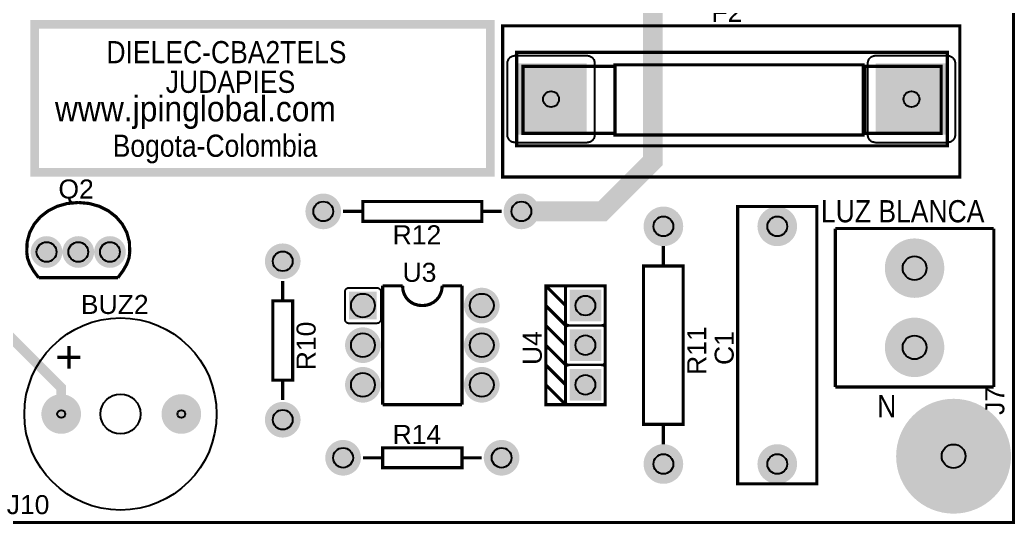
# Model space of a CAD drawing. Header units: inches. Extents: x -3.05 to 3.04, y -2.64 to 2.64.
# Drawn here: x 0.524 to 3.035, y -2.643 to -1.37 of the extents above; entities that cross this region are included whole.
import ezdxf

# ---------------------------------------------------------------- set-up
doc = ezdxf.new("R2010")
doc.units = ezdxf.units.IN
doc.layers.get('0').update_dxf_attribs({"linetype": 'CONTINUOUS'})

# ---------------------------------------------------------------- blocks, each defined once
blk = doc.blocks.new('EPAD')
at = {"const_width": 0.5}
blk.add_lwpolyline([(-0.25, 0, 1), (0.25, 0, 1)], format="xyb", close=True, dxfattribs=at)
blk = doc.blocks.new('RPAD')
blk.add_trace([(-0.5, -0.5), (-0.5, 0.5), (0.5, -0.5), (0.5, 0.5)])

msp = doc.modelspace()

# ---------------------------------------------------------------- linework, layer by layer
for points, const_width in [([(-2.883827, -2.638811), (3.031205, -2.638811), (3.031205, 2.638811), (-2.883827, 2.638811), (-2.883827, -2.638811)], 0.008), ([(-2.883827, -2.638811), (3.031205, -2.638811), (3.031205, 2.638811), (-2.883827, 2.638811), (-2.883827, -2.638811)], 0.008), ([(-2.883827, -2.638811), (3.031205, -2.638811), (3.031205, 2.638811), (-2.883827, 2.638811), (-2.883827, -2.638811)], 0.008), ([(1.789402, -1.853315), (1.994116, -1.853315), (2.120832, -1.726598), (2.120832, -1.245986), (2.147669, -1.219149)], 0.05), ([(0.561055, -1.754889), (1.710661, -1.754889), (1.710661, -1.380874), (0.561055, -1.380874), (0.561055, -1.754889)], 0.022), ([(0.561055, -1.754889), (1.710661, -1.754889), (1.710661, -1.380874), (0.561055, -1.380874), (0.561055, -1.754889)], 0.022), ([(0.561055, -1.754889), (1.710661, -1.754889), (1.710661, -1.380874), (0.561055, -1.380874), (0.561055, -1.754889)], 0.022), ([(1.742157, -1.7667), (2.895701, -1.7667), (2.895701, -1.384811), (1.742157, -1.384811), (1.742157, -1.7667)], 0.008), ([(1.742157, -1.7667), (2.895701, -1.7667), (2.895701, -1.384811), (1.742157, -1.384811), (1.742157, -1.7667)], 0.008), ([(1.742157, -1.7667), (2.895701, -1.7667), (2.895701, -1.384811), (1.742157, -1.384811), (1.742157, -1.7667)], 0.008), ([(1.777591, -1.68796), (2.864205, -1.68796), (2.864205, -1.45174), (1.777591, -1.45174), (1.777591, -1.68796)], 0.008), ([(1.777591, -1.68796), (2.864205, -1.68796), (2.864205, -1.45174), (1.777591, -1.45174), (1.777591, -1.68796)], 0.008), ([(1.777591, -1.68796), (2.864205, -1.68796), (2.864205, -1.45174), (1.777591, -1.45174), (1.777591, -1.68796)], 0.008), ([(2.025622, -1.660401), (2.651606, -1.660401), (2.651606, -1.483236), (2.025622, -1.483236), (2.025622, -1.660401)], 0.008), ([(2.025622, -1.660401), (2.651606, -1.660401), (2.651606, -1.483236), (2.025622, -1.483236), (2.025622, -1.660401)], 0.008), ([(2.025622, -1.660401), (2.651606, -1.660401), (2.651606, -1.483236), (2.025622, -1.483236), (2.025622, -1.660401)], 0.008), ([(1.793339, -1.656464), (2.025622, -1.656464), (2.025622, -1.487173), (1.793339, -1.487173), (1.793339, -1.656464)], 0.008), ([(1.793339, -1.656464), (2.025622, -1.656464), (2.025622, -1.487173), (1.793339, -1.487173), (1.793339, -1.656464)], 0.008), ([(1.793339, -1.656464), (2.025622, -1.656464), (2.025622, -1.487173), (1.793339, -1.487173), (1.793339, -1.656464)], 0.008), ([(2.655543, -1.656464), (2.848457, -1.656464), (2.848457, -1.487173), (2.655543, -1.487173), (2.655543, -1.656464)], 0.008), ([(2.655543, -1.656464), (2.848457, -1.656464), (2.848457, -1.487173), (2.655543, -1.487173), (2.655543, -1.656464)], 0.008), ([(2.655543, -1.656464), (2.848457, -1.656464), (2.848457, -1.487173), (2.655543, -1.487173), (2.655543, -1.656464)], 0.008), ([(0.628047, -2.364842), (0.628047, -2.298259), (0.13611, -1.806322), (0.13611, -1.728527)], 0.025), ([(0.541047, -1.955842), (0.542083, -1.930284), (0.548572, -1.906648), (0.55996, -1.885393), (0.575696, -1.866975), (0.595225, -1.851854), (0.617996, -1.840486), (0.643454, -1.833329), (0.671047, -1.830842)], 0.008), ([(0.541047, -1.955842), (0.542083, -1.930284), (0.548572, -1.906648), (0.55996, -1.885393), (0.575696, -1.866975), (0.595225, -1.851854), (0.617996, -1.840486), (0.643454, -1.833329), (0.671047, -1.830842)], 0.008), ([(0.541047, -1.955842), (0.542083, -1.930284), (0.548572, -1.906648), (0.55996, -1.885393), (0.575696, -1.866975), (0.595225, -1.851854), (0.617996, -1.840486), (0.643454, -1.833329), (0.671047, -1.830842)], 0.008), ([(0.801047, -1.955842), (0.800011, -1.930284), (0.793523, -1.906648), (0.782134, -1.885393), (0.766399, -1.866975), (0.746869, -1.851854), (0.724099, -1.840486), (0.698641, -1.833329), (0.671047, -1.830842)], 0.008), ([(0.801047, -1.955842), (0.800011, -1.930284), (0.793523, -1.906648), (0.782134, -1.885393), (0.766399, -1.866975), (0.746869, -1.851854), (0.724099, -1.840486), (0.698641, -1.833329), (0.671047, -1.830842)], 0.008), ([(0.801047, -1.955842), (0.800011, -1.930284), (0.793523, -1.906648), (0.782134, -1.885393), (0.766399, -1.866975), (0.746869, -1.851854), (0.724099, -1.840486), (0.698641, -1.833329), (0.671047, -1.830842)], 0.008), ([(1.389402, -1.878315), (1.689402, -1.878315), (1.689402, -1.828315), (1.389402, -1.828315), (1.389402, -1.878315)], 0.008), ([(1.389402, -1.878315), (1.689402, -1.878315), (1.689402, -1.828315), (1.389402, -1.828315), (1.389402, -1.878315)], 0.008), ([(1.389402, -1.878315), (1.689402, -1.878315), (1.689402, -1.828315), (1.389402, -1.828315), (1.389402, -1.878315)], 0.008), ([(1.389402, -1.853315), (1.339402, -1.853315)], 0.008), ([(1.389402, -1.853315), (1.339402, -1.853315)], 0.008), ([(1.389402, -1.853315), (1.339402, -1.853315)], 0.008), ([(1.739402, -1.853315), (1.689402, -1.853315)], 0.008), ([(1.739402, -1.853315), (1.689402, -1.853315)], 0.008), ([(1.739402, -1.853315), (1.689402, -1.853315)], 0.008), ([(2.335071, -2.54111), (2.535071, -2.54111), (2.535071, -1.84111), (2.335071, -1.84111), (2.335071, -2.54111)], 0.008), ([(2.335071, -2.54111), (2.535071, -2.54111), (2.535071, -1.84111), (2.335071, -1.84111), (2.335071, -2.54111)], 0.008), ([(2.335071, -2.54111), (2.535071, -2.54111), (2.535071, -1.84111), (2.335071, -1.84111), (2.335071, -2.54111)], 0.008), ([(2.981528, -1.896622), (2.581528, -1.896622)], 0.008), ([(2.581528, -1.896622), (2.581528, -2.296622)], 0.008), ([(2.981528, -1.896622), (2.581528, -1.896622)], 0.008), ([(2.581528, -1.896622), (2.581528, -2.296622)], 0.008), ([(2.981528, -1.896622), (2.581528, -1.896622)], 0.008), ([(2.581528, -1.896622), (2.581528, -2.296622)], 0.008), ([(2.981528, -1.896622), (2.981528, -2.296622)], 0.008), ([(2.981528, -1.896622), (2.981528, -2.296622)], 0.008), ([(2.981528, -1.896622), (2.981528, -2.296622)], 0.008), ([(0.541047, -1.955842), (0.542922, -1.97092), (0.548547, -1.986467), (0.557922, -2.002952), (0.571047, -2.020842)], 0.008), ([(0.541047, -1.955842), (0.542922, -1.97092), (0.548547, -1.986467), (0.557922, -2.002952), (0.571047, -2.020842)], 0.008), ([(0.541047, -1.955842), (0.542922, -1.97092), (0.548547, -1.986467), (0.557922, -2.002952), (0.571047, -2.020842)], 0.008), ([(0.801047, -1.955842), (0.799172, -1.97092), (0.793547, -1.986467), (0.784172, -2.002952), (0.771047, -2.020842)], 0.008), ([(0.801047, -1.955842), (0.799172, -1.97092), (0.793547, -1.986467), (0.784172, -2.002952), (0.771047, -2.020842)], 0.008), ([(0.801047, -1.955842), (0.799172, -1.97092), (0.793547, -1.986467), (0.784172, -2.002952), (0.771047, -2.020842)], 0.008), ([(2.147669, -1.94111), (2.147669, -1.99111)], 0.008), ([(2.147669, -1.94111), (2.147669, -1.99111)], 0.008), ([(2.147669, -1.94111), (2.147669, -1.99111)], 0.008), ([(2.097669, -2.39111), (2.197669, -2.39111), (2.197669, -1.99111), (2.097669, -1.99111), (2.097669, -2.39111)], 0.008), ([(2.097669, -2.39111), (2.197669, -2.39111), (2.197669, -1.99111), (2.097669, -1.99111), (2.097669, -2.39111)], 0.008), ([(2.097669, -2.39111), (2.197669, -2.39111), (2.197669, -1.99111), (2.097669, -1.99111), (2.097669, -2.39111)], 0.008), ([(0.571047, -2.020842), (0.771047, -2.020842)], 0.008), ([(0.571047, -2.020842), (0.771047, -2.020842)], 0.008), ([(0.571047, -2.020842), (0.771047, -2.020842)], 0.008), ([(1.187039, -2.029299), (1.187039, -2.079299)], 0.008), ([(1.187039, -2.029299), (1.187039, -2.079299)], 0.008), ([(1.187039, -2.029299), (1.187039, -2.079299)], 0.008), ([(1.439402, -2.04111), (1.489402, -2.04111)], 0.008), ([(1.439402, -2.04111), (1.439402, -2.34111)], 0.008), ([(1.439402, -2.04111), (1.489402, -2.04111)], 0.008), ([(1.439402, -2.04111), (1.439402, -2.34111)], 0.008), ([(1.439402, -2.04111), (1.489402, -2.04111)], 0.008), ([(1.439402, -2.04111), (1.439402, -2.34111)], 0.008), ([(1.539402, -2.09111), (1.528927, -2.090151), (1.519355, -2.087376), (1.510837, -2.082936), (1.503527, -2.076985), (1.497576, -2.069674), (1.493136, -2.061157), (1.490361, -2.051585), (1.489402, -2.04111)], 0.008), ([(1.539402, -2.09111), (1.528927, -2.090151), (1.519355, -2.087376), (1.510837, -2.082936), (1.503527, -2.076985), (1.497576, -2.069674), (1.493136, -2.061157), (1.490361, -2.051585), (1.489402, -2.04111)], 0.008), ([(1.539402, -2.09111), (1.528927, -2.090151), (1.519355, -2.087376), (1.510837, -2.082936), (1.503527, -2.076985), (1.497576, -2.069674), (1.493136, -2.061157), (1.490361, -2.051585), (1.489402, -2.04111)], 0.008), ([(1.539402, -2.09111), (1.549589, -2.090151), (1.559027, -2.087376), (1.567527, -2.082936), (1.574902, -2.076985), (1.580964, -2.069674), (1.585527, -2.061157), (1.588402, -2.051585), (1.589402, -2.04111)], 0.008), ([(1.539402, -2.09111), (1.549589, -2.090151), (1.559027, -2.087376), (1.567527, -2.082936), (1.574902, -2.076985), (1.580964, -2.069674), (1.585527, -2.061157), (1.588402, -2.051585), (1.589402, -2.04111)], 0.008), ([(1.539402, -2.09111), (1.549589, -2.090151), (1.559027, -2.087376), (1.567527, -2.082936), (1.574902, -2.076985), (1.580964, -2.069674), (1.585527, -2.061157), (1.588402, -2.051585), (1.589402, -2.04111)], 0.008), ([(1.589402, -2.04111), (1.639402, -2.04111)], 0.008), ([(1.589402, -2.04111), (1.639402, -2.04111)], 0.008), ([(1.589402, -2.04111), (1.639402, -2.04111)], 0.008), ([(1.639402, -2.04111), (1.639402, -2.34111)], 0.008), ([(1.639402, -2.04111), (1.639402, -2.34111)], 0.008), ([(1.639402, -2.04111), (1.639402, -2.34111)], 0.008), ([(1.900819, -2.34111), (2.000819, -2.34111), (2.000819, -2.04111), (1.900819, -2.04111), (1.900819, -2.34111), (1.850819, -2.34111), (1.850819, -2.04111), (1.900819, -2.04111)], 0.008), ([(1.900819, -2.09111), (1.850819, -2.04111)], 0.008), ([(1.900819, -2.34111), (2.000819, -2.34111), (2.000819, -2.04111), (1.900819, -2.04111), (1.900819, -2.34111), (1.850819, -2.34111), (1.850819, -2.04111), (1.900819, -2.04111)], 0.008), ([(1.900819, -2.09111), (1.850819, -2.04111)], 0.008), ([(1.900819, -2.34111), (2.000819, -2.34111), (2.000819, -2.04111), (1.900819, -2.04111), (1.900819, -2.34111), (1.850819, -2.34111), (1.850819, -2.04111), (1.900819, -2.04111)], 0.008), ([(1.900819, -2.09111), (1.850819, -2.04111)], 0.008), ([(1.162039, -2.279299), (1.212039, -2.279299), (1.212039, -2.079299), (1.162039, -2.079299), (1.162039, -2.279299)], 0.008), ([(1.162039, -2.279299), (1.212039, -2.279299), (1.212039, -2.079299), (1.162039, -2.079299), (1.162039, -2.279299)], 0.008), ([(1.162039, -2.279299), (1.212039, -2.279299), (1.212039, -2.079299), (1.162039, -2.079299), (1.162039, -2.279299)], 0.008), ([(1.900819, -2.14111), (1.850819, -2.09111)], 0.008), ([(1.900819, -2.14111), (1.850819, -2.09111)], 0.008), ([(1.900819, -2.14111), (1.850819, -2.09111)], 0.008), ([(1.900819, -2.19111), (1.850819, -2.14111)], 0.008), ([(1.900819, -2.19111), (1.850819, -2.14111)], 0.008), ([(1.900819, -2.19111), (1.850819, -2.14111)], 0.008), ([(1.900819, -2.24111), (1.850819, -2.19111)], 0.008), ([(1.900819, -2.24111), (1.850819, -2.19111)], 0.008), ([(1.900819, -2.24111), (1.850819, -2.19111)], 0.008), ([(1.900819, -2.29111), (1.850819, -2.24111)], 0.008), ([(1.900819, -2.29111), (1.850819, -2.24111)], 0.008), ([(1.900819, -2.29111), (1.850819, -2.24111)], 0.008), ([(1.187039, -2.279299), (1.187039, -2.329299)], 0.008), ([(1.187039, -2.279299), (1.187039, -2.329299)], 0.008), ([(1.187039, -2.279299), (1.187039, -2.329299)], 0.008), ([(1.900819, -2.34111), (1.850819, -2.29111)], 0.008), ([(1.900819, -2.34111), (1.850819, -2.29111)], 0.008), ([(1.900819, -2.34111), (1.850819, -2.29111)], 0.008), ([(2.981528, -2.296622), (2.581528, -2.296622)], 0.008), ([(2.981528, -2.296622), (2.581528, -2.296622)], 0.008), ([(2.981528, -2.296622), (2.581528, -2.296622)], 0.008), ([(1.439402, -2.34111), (1.639402, -2.34111)], 0.008), ([(1.439402, -2.34111), (1.639402, -2.34111)], 0.008), ([(1.439402, -2.34111), (1.639402, -2.34111)], 0.008), ([(2.147669, -2.39111), (2.147669, -2.44111)], 0.008), ([(2.147669, -2.39111), (2.147669, -2.44111)], 0.008), ([(2.147669, -2.39111), (2.147669, -2.44111)], 0.008), ([(1.439402, -2.500362), (1.639402, -2.500362), (1.639402, -2.450362), (1.439402, -2.450362), (1.439402, -2.500362)], 0.008), ([(1.439402, -2.500362), (1.639402, -2.500362), (1.639402, -2.450362), (1.439402, -2.450362), (1.439402, -2.500362)], 0.008), ([(1.439402, -2.500362), (1.639402, -2.500362), (1.639402, -2.450362), (1.439402, -2.450362), (1.439402, -2.500362)], 0.008), ([(1.389402, -2.475362), (1.439402, -2.475362)], 0.008), ([(1.389402, -2.475362), (1.439402, -2.475362)], 0.008), ([(1.389402, -2.475362), (1.439402, -2.475362)], 0.008), ([(1.639402, -2.475362), (1.689402, -2.475362)], 0.008), ([(1.639402, -2.475362), (1.689402, -2.475362)], 0.008), ([(1.639402, -2.475362), (1.689402, -2.475362)], 0.008)]:
    msp.add_lwpolyline(points, dxfattribs=dict(const_width=const_width))
for points in [[(1.774205, -1.45985), (1.954205, -1.45985), (1.956283, -1.459951), (1.958294, -1.460248), (1.960228, -1.460731), (1.962076, -1.461393), (1.963828, -1.462223), (1.965477, -1.463212), (1.967011, -1.464351), (1.968424, -1.465631), (1.969704, -1.467043), (1.970843, -1.468578), (1.971832, -1.470226), (1.972662, -1.471979), (1.973323, -1.473827), (1.973807, -1.475761), (1.974104, -1.477771), (1.974205, -1.47985), (1.974205, -1.65985), (1.974104, -1.661929), (1.973807, -1.663939), (1.973323, -1.665873), (1.972662, -1.667721), (1.971832, -1.669474), (1.970843, -1.671122), (1.969704, -1.672657), (1.968424, -1.674069), (1.967011, -1.675349), (1.965477, -1.676488), (1.963828, -1.677477), (1.962076, -1.678307), (1.960228, -1.678969), (1.958294, -1.679452), (1.956283, -1.679749), (1.954205, -1.67985), (1.774205, -1.67985), (1.772126, -1.679749), (1.770115, -1.679452), (1.768181, -1.678969), (1.766333, -1.678307), (1.764581, -1.677477), (1.762933, -1.676488), (1.761398, -1.675349), (1.759986, -1.674069), (1.758706, -1.672657), (1.757567, -1.671122), (1.756578, -1.669474), (1.755748, -1.667721), (1.755086, -1.665873), (1.754603, -1.663939), (1.754306, -1.661929), (1.754205, -1.65985), (1.754205, -1.47985), (1.754306, -1.477771), (1.754603, -1.475761), (1.755086, -1.473827), (1.755748, -1.471979), (1.756578, -1.470226), (1.757567, -1.468578), (1.758706, -1.467043), (1.759986, -1.465631), (1.761398, -1.464351), (1.762933, -1.463212), (1.764581, -1.462223), (1.766333, -1.461393), (1.768181, -1.460731), (1.770115, -1.460248), (1.772126, -1.459951), (1.774205, -1.45985)], [(2.683654, -1.45985), (2.863654, -1.45985), (2.865732, -1.459951), (2.867743, -1.460248), (2.869677, -1.460731), (2.871525, -1.461393), (2.873277, -1.462223), (2.874926, -1.463212), (2.87646, -1.464351), (2.877872, -1.465631), (2.879153, -1.467043), (2.880292, -1.468578), (2.881281, -1.470226), (2.882111, -1.471979), (2.882772, -1.473827), (2.883256, -1.475761), (2.883552, -1.477771), (2.883654, -1.47985), (2.883654, -1.65985), (2.883552, -1.661929), (2.883256, -1.663939), (2.882772, -1.665873), (2.882111, -1.667721), (2.881281, -1.669474), (2.880292, -1.671122), (2.879153, -1.672657), (2.877872, -1.674069), (2.87646, -1.675349), (2.874926, -1.676488), (2.873277, -1.677477), (2.871525, -1.678307), (2.869677, -1.678969), (2.867743, -1.679452), (2.865732, -1.679749), (2.863654, -1.67985), (2.683654, -1.67985), (2.681575, -1.679749), (2.679564, -1.679452), (2.67763, -1.678969), (2.675782, -1.678307), (2.67403, -1.677477), (2.672381, -1.676488), (2.670847, -1.675349), (2.669435, -1.674069), (2.668154, -1.672657), (2.667015, -1.671122), (2.666026, -1.669474), (2.665196, -1.667721), (2.664535, -1.665873), (2.664052, -1.663939), (2.663755, -1.661929), (2.663654, -1.65985), (2.663654, -1.47985), (2.663755, -1.477771), (2.664052, -1.475761), (2.664535, -1.473827), (2.665196, -1.471979), (2.666026, -1.470226), (2.667015, -1.468578), (2.668154, -1.467043), (2.669435, -1.465631), (2.670847, -1.464351), (2.672381, -1.463212), (2.67403, -1.462223), (2.675782, -1.461393), (2.67763, -1.460731), (2.679564, -1.460248), (2.681575, -1.459951), (2.683654, -1.45985)], [(1.434402, -2.05611), (1.434402, -2.12611), (1.434351, -2.127149), (1.434203, -2.128154), (1.433961, -2.129121), (1.43363, -2.130045), (1.433215, -2.130922), (1.43272, -2.131746), (1.432151, -2.132513), (1.431511, -2.133219), (1.430805, -2.133859), (1.430037, -2.134429), (1.429213, -2.134923), (1.428337, -2.135338), (1.427413, -2.135669), (1.426446, -2.135911), (1.425441, -2.136059), (1.424402, -2.13611), (1.354402, -2.13611), (1.353362, -2.136059), (1.352357, -2.135911), (1.35139, -2.135669), (1.350466, -2.135338), (1.34959, -2.134923), (1.348766, -2.134429), (1.347998, -2.133859), (1.347292, -2.133219), (1.346652, -2.132513), (1.346083, -2.131746), (1.345588, -2.130922), (1.345173, -2.130045), (1.344843, -2.129121), (1.3446, -2.128154), (1.344452, -2.127149), (1.344402, -2.12611), (1.344402, -2.05611), (1.344452, -2.05507), (1.3446, -2.054065), (1.344843, -2.053098), (1.345173, -2.052174), (1.345588, -2.051298), (1.346083, -2.050474), (1.346652, -2.049706), (1.347292, -2.049), (1.347998, -2.04836), (1.348766, -2.047791), (1.34959, -2.047296), (1.350466, -2.046881), (1.35139, -2.046551), (1.352357, -2.046309), (1.353362, -2.04616), (1.354402, -2.04611), (1.424402, -2.04611), (1.425441, -2.04616), (1.426446, -2.046309), (1.427413, -2.046551), (1.428337, -2.046881), (1.429213, -2.047296), (1.430037, -2.047791), (1.430805, -2.04836), (1.431511, -2.049), (1.432151, -2.049706), (1.43272, -2.050474), (1.433215, -2.051298), (1.43363, -2.052174), (1.433961, -2.053098), (1.434203, -2.054065), (1.434351, -2.05507), (1.434402, -2.05611)], [(1.900819, -2.13111), (1.900819, -2.05111), (1.900869, -2.05007), (1.901018, -2.049065), (1.90126, -2.048098), (1.901591, -2.047174), (1.902005, -2.046298), (1.9025, -2.045474), (1.903069, -2.044706), (1.903709, -2.044), (1.904416, -2.04336), (1.905183, -2.042791), (1.906007, -2.042296), (1.906883, -2.041881), (1.907807, -2.041551), (1.908774, -2.041309), (1.90978, -2.04116), (1.910819, -2.04111), (1.990819, -2.04111), (1.991858, -2.04116), (1.992863, -2.041309), (1.99383, -2.041551), (1.994754, -2.041881), (1.995631, -2.042296), (1.996455, -2.042791), (1.997222, -2.04336), (1.997928, -2.044), (1.998569, -2.044706), (1.999138, -2.045474), (1.999633, -2.046298), (2.000047, -2.047174), (2.000378, -2.048098), (2.00062, -2.049065), (2.000769, -2.05007), (2.000819, -2.05111), (2.000819, -2.13111), (2.000769, -2.132149), (2.00062, -2.133154), (2.000378, -2.134121), (2.000047, -2.135045), (1.999633, -2.135922), (1.999138, -2.136746), (1.998569, -2.137513), (1.997928, -2.138219), (1.997222, -2.138859), (1.996455, -2.139429), (1.995631, -2.139923), (1.994754, -2.140338), (1.99383, -2.140669), (1.992863, -2.140911), (1.991858, -2.141059), (1.990819, -2.14111), (1.910819, -2.14111), (1.90978, -2.141059), (1.908774, -2.140911), (1.907807, -2.140669), (1.906883, -2.140338), (1.906007, -2.139923), (1.905183, -2.139429), (1.904416, -2.138859), (1.903709, -2.138219), (1.903069, -2.137513), (1.9025, -2.136746), (1.902005, -2.135922), (1.901591, -2.135045), (1.90126, -2.134121), (1.901018, -2.133154), (1.900869, -2.132149), (1.900819, -2.13111)], [(1.900819, -2.23111), (1.900819, -2.15111), (1.900869, -2.15007), (1.901018, -2.149065), (1.90126, -2.148098), (1.901591, -2.147174), (1.902005, -2.146298), (1.9025, -2.145474), (1.903069, -2.144706), (1.903709, -2.144), (1.904416, -2.14336), (1.905183, -2.142791), (1.906007, -2.142296), (1.906883, -2.141881), (1.907807, -2.141551), (1.908774, -2.141309), (1.90978, -2.14116), (1.910819, -2.14111), (1.990819, -2.14111), (1.991858, -2.14116), (1.992863, -2.141309), (1.99383, -2.141551), (1.994754, -2.141881), (1.995631, -2.142296), (1.996455, -2.142791), (1.997222, -2.14336), (1.997928, -2.144), (1.998569, -2.144706), (1.999138, -2.145474), (1.999633, -2.146298), (2.000047, -2.147174), (2.000378, -2.148098), (2.00062, -2.149065), (2.000769, -2.15007), (2.000819, -2.15111), (2.000819, -2.23111), (2.000769, -2.232149), (2.00062, -2.233154), (2.000378, -2.234121), (2.000047, -2.235045), (1.999633, -2.235922), (1.999138, -2.236746), (1.998569, -2.237513), (1.997928, -2.238219), (1.997222, -2.238859), (1.996455, -2.239429), (1.995631, -2.239923), (1.994754, -2.240338), (1.99383, -2.240669), (1.992863, -2.240911), (1.991858, -2.241059), (1.990819, -2.24111), (1.910819, -2.24111), (1.90978, -2.241059), (1.908774, -2.240911), (1.907807, -2.240669), (1.906883, -2.240338), (1.906007, -2.239923), (1.905183, -2.239429), (1.904416, -2.238859), (1.903709, -2.238219), (1.903069, -2.237513), (1.9025, -2.236746), (1.902005, -2.235922), (1.901591, -2.235045), (1.90126, -2.234121), (1.901018, -2.233154), (1.900869, -2.232149), (1.900819, -2.23111)], [(1.900819, -2.33111), (1.900819, -2.25111), (1.900869, -2.25007), (1.901018, -2.249065), (1.90126, -2.248098), (1.901591, -2.247174), (1.902005, -2.246298), (1.9025, -2.245474), (1.903069, -2.244706), (1.903709, -2.244), (1.904416, -2.24336), (1.905183, -2.242791), (1.906007, -2.242296), (1.906883, -2.241881), (1.907807, -2.241551), (1.908774, -2.241309), (1.90978, -2.24116), (1.910819, -2.24111), (1.990819, -2.24111), (1.991858, -2.24116), (1.992863, -2.241309), (1.99383, -2.241551), (1.994754, -2.241881), (1.995631, -2.242296), (1.996455, -2.242791), (1.997222, -2.24336), (1.997928, -2.244), (1.998569, -2.244706), (1.999138, -2.245474), (1.999633, -2.246298), (2.000047, -2.247174), (2.000378, -2.248098), (2.00062, -2.249065), (2.000769, -2.25007), (2.000819, -2.25111), (2.000819, -2.33111), (2.000769, -2.332149), (2.00062, -2.333154), (2.000378, -2.334121), (2.000047, -2.335045), (1.999633, -2.335922), (1.999138, -2.336746), (1.998569, -2.337513), (1.997928, -2.338219), (1.997222, -2.338859), (1.996455, -2.339429), (1.995631, -2.339923), (1.994754, -2.340338), (1.99383, -2.340669), (1.992863, -2.340911), (1.991858, -2.341059), (1.990819, -2.34111), (1.910819, -2.34111), (1.90978, -2.341059), (1.908774, -2.340911), (1.907807, -2.340669), (1.906883, -2.340338), (1.906007, -2.339923), (1.905183, -2.339429), (1.904416, -2.338859), (1.903709, -2.338219), (1.903069, -2.337513), (1.9025, -2.336746), (1.902005, -2.335922), (1.901591, -2.335045), (1.90126, -2.334121), (1.901018, -2.333154), (1.900869, -2.332149), (1.900819, -2.33111)]]:
    msp.add_lwpolyline(points, close=True)
for centre, radius in [((1.864205, -1.56985), 0.02), ((2.773654, -1.56985), 0.02), ((1.289402, -1.853315), 0.025), ((1.789402, -1.853315), 0.025), ((2.147669, -1.89111), 0.025), ((2.435071, -1.89111), 0.025), ((0.591047, -1.955842), 0.025), ((0.671047, -1.955842), 0.025), ((0.751047, -1.955842), 0.025), ((1.187039, -1.979299), 0.025), ((2.781528, -1.996622), 0.03), ((1.389402, -2.09111), 0.03), ((1.689402, -2.09111), 0.03), ((1.950819, -2.09111), 0.025), ((0.777654, -2.364842), 0.242565), ((0.777654, -2.364842), 0.242565), ((0.777654, -2.364842), 0.242565), ((1.389402, -2.19111), 0.03), ((1.689402, -2.19111), 0.03), ((1.950819, -2.19111), 0.025), ((2.781528, -2.196622), 0.03), ((1.389402, -2.29111), 0.03), ((1.689402, -2.29111), 0.03), ((1.950819, -2.29111), 0.025), ((0.777654, -2.364842), 0.050418), ((0.777654, -2.364842), 0.050418), ((0.777654, -2.364842), 0.050418), ((0.628047, -2.364842), 0.01), ((0.931197, -2.364842), 0.01), ((1.187039, -2.379299), 0.025), ((1.339402, -2.475362), 0.025), ((1.739402, -2.475362), 0.025), ((2.879953, -2.471425), 0.03), ((2.147669, -2.49111), 0.025), ((2.435071, -2.49111), 0.025)]:
    msp.add_circle(centre, radius)

# ---------------------------------------------------------------- block references
for name, p, xscale, yscale in [('RPAD', (1.864205, -1.56985), 0.18, 0.18), ('RPAD', (2.773654, -1.56985), 0.18, 0.18), ('EPAD', (1.289402, -1.853315), 0.09, 0.09), ('EPAD', (1.289402, -1.853315), 0.07, 0.07), ('EPAD', (1.789402, -1.853315), 0.09, 0.09), ('EPAD', (1.789402, -1.853315), 0.07, 0.07), ('EPAD', (2.147669, -1.89111), 0.1, 0.1), ('EPAD', (2.147669, -1.89111), 0.08, 0.08), ('EPAD', (2.435071, -1.89111), 0.1, 0.1), ('EPAD', (2.435071, -1.89111), 0.08, 0.08), ('EPAD', (0.591047, -1.955842), 0.08, 0.08), ('EPAD', (0.591047, -1.955842), 0.06, 0.06), ('EPAD', (0.671047, -1.955842), 0.08, 0.08), ('EPAD', (0.671047, -1.955842), 0.06, 0.06), ('EPAD', (0.751047, -1.955842), 0.08, 0.08), ('EPAD', (0.751047, -1.955842), 0.06, 0.06), ('EPAD', (2.781528, -1.996622), 0.15, 0.15), ('EPAD', (1.187039, -1.979299), 0.09, 0.09), ('EPAD', (1.187039, -1.979299), 0.07, 0.07), ('EPAD', (2.781528, -1.996622), 0.12, 0.12), ('EPAD', (1.689402, -2.09111), 0.09, 0.09), ('EPAD', (1.689402, -2.09111), 0.07, 0.07), ('EPAD', (2.781528, -2.196622), 0.15, 0.15), ('EPAD', (1.389402, -2.19111), 0.09, 0.09), ('EPAD', (1.389402, -2.19111), 0.07, 0.07), ('EPAD', (1.689402, -2.19111), 0.09, 0.09), ('EPAD', (1.689402, -2.19111), 0.07, 0.07), ('EPAD', (2.781528, -2.196622), 0.12, 0.12), ('EPAD', (1.389402, -2.29111), 0.09, 0.09), ('EPAD', (1.389402, -2.29111), 0.07, 0.07), ('EPAD', (1.689402, -2.29111), 0.09, 0.09), ('EPAD', (1.689402, -2.29111), 0.07, 0.07), ('EPAD', (0.628047, -2.364842), 0.1, 0.1), ('EPAD', (0.628047, -2.364842), 0.08, 0.08), ('EPAD', (0.931197, -2.364842), 0.1, 0.1), ('EPAD', (0.931197, -2.364842), 0.08, 0.08), ('EPAD', (1.187039, -2.379299), 0.09, 0.09), ('EPAD', (2.879953, -2.471425), 0.29, 0.29), ('EPAD', (1.187039, -2.379299), 0.07, 0.07), ('EPAD', (2.879953, -2.471425), 0.25, 0.25), ('EPAD', (1.339402, -2.475362), 0.09, 0.09), ('EPAD', (1.739402, -2.475362), 0.09, 0.09), ('EPAD', (1.339402, -2.475362), 0.07, 0.07), ('EPAD', (1.739402, -2.475362), 0.07, 0.07), ('EPAD', (2.147669, -2.49111), 0.1, 0.1), ('EPAD', (2.147669, -2.49111), 0.08, 0.08), ('EPAD', (2.435071, -2.49111), 0.1, 0.1), ('EPAD', (2.435071, -2.49111), 0.08, 0.08)]:
    msp.add_blockref(name, p, dxfattribs=dict(xscale=xscale, yscale=yscale))
for p, xscale, yscale, rotation in [((1.389402, -2.09111), 0.07, 0.07, -90), ((1.950819, -2.09111), 0.08, 0.08, 90), ((1.950819, -2.19111), 0.08, 0.08, 90), ((1.950819, -2.29111), 0.08, 0.08, 90)]:
    msp.add_blockref('RPAD', p, dxfattribs=dict(xscale=xscale, yscale=yscale, rotation=rotation))

# ---------------------------------------------------------------- texts
for s, height, width, p in [('F2', 0.048, 1.041667, (2.268929, -1.374811)), ('F2', 0.048, 1.041667, (2.268929, -1.374811)), ('F2', 0.048, 1.041667, (2.268929, -1.374811)), ('DIELEC-CBA2TELS', 0.056, 0.892857, (0.742157, -1.479307)), ('DIELEC-CBA2TELS', 0.056, 0.892857, (0.742157, -1.479307)), ('DIELEC-CBA2TELS', 0.056, 0.892857, (0.742157, -1.479307)), ('JUDAPIES', 0.056, 0.892857, (0.891764, -1.55411)), ('JUDAPIES', 0.056, 0.892857, (0.891764, -1.55411)), ('JUDAPIES', 0.056, 0.892857, (0.891764, -1.55411)), ('www.jpinglobal.com', 0.064, 0.9375, (0.612236, -1.626102)), ('www.jpinglobal.com', 0.064, 0.9375, (0.612236, -1.626102)), ('www.jpinglobal.com', 0.064, 0.9375, (0.612236, -1.626102)), ('Bogota-Colombia', 0.056, 0.892857, (0.757906, -1.715527)), ('Bogota-Colombia', 0.056, 0.892857, (0.757906, -1.715527)), ('Bogota-Colombia', 0.056, 0.892857, (0.757906, -1.715527)), ('Q2', 0.048, 1.041667, (0.621047, -1.820842)), ('Q2', 0.048, 1.041667, (0.621047, -1.820842)), ('Q2', 0.048, 1.041667, (0.621047, -1.820842)), ('LUZ BLANCA', 0.056, 0.892857, (2.545307, -1.880881)), ('LUZ BLANCA', 0.056, 0.892857, (2.545307, -1.880881)), ('LUZ BLANCA', 0.056, 0.892857, (2.545307, -1.880881)), ('R12', 0.048, 1.041667, (1.464402, -1.936315)), ('R12', 0.048, 1.041667, (1.464402, -1.936315)), ('R12', 0.048, 1.041667, (1.464402, -1.936315)), ('U3', 0.048, 1.041667, (1.489402, -2.03111)), ('U3', 0.048, 1.041667, (1.489402, -2.03111)), ('U3', 0.048, 1.041667, (1.489402, -2.03111)), ('BUZ2', 0.048, 1.041667, (0.677654, -2.112277)), ('BUZ2', 0.048, 1.041667, (0.677654, -2.112277)), ('BUZ2', 0.048, 1.041667, (0.677654, -2.112277)), ('+', 0.08, 1.125, (0.612299, -2.260354)), ('+', 0.08, 1.125, (0.612299, -2.260354)), ('+', 0.08, 1.125, (0.612299, -2.260354)), ('N', 0.056, 0.892857, (2.687039, -2.373007)), ('N', 0.056, 0.892857, (2.687039, -2.373007)), ('N', 0.056, 0.892857, (2.687039, -2.373007)), ('R14', 0.048, 1.041667, (1.464402, -2.440362)), ('R14', 0.048, 1.041667, (1.464402, -2.440362)), ('R14', 0.048, 1.041667, (1.464402, -2.440362)), ('J10', 0.048, 1.041667, (0.490512, -2.617659)), ('J10', 0.048, 1.041667, (0.490512, -2.617659)), ('J10', 0.048, 1.041667, (0.490512, -2.617659))]:
    msp.add_text(s, height=height, dxfattribs=dict(width=width)).set_placement(p)
at = {"width": 1.041667}
for s, p in [('R10', (1.270039, -2.254299)), ('R10', (1.270039, -2.254299)), ('R10', (1.270039, -2.254299)), ('U4', (1.840819, -2.24111)), ('U4', (1.840819, -2.24111)), ('U4', (1.840819, -2.24111)), ('R11', (2.255669, -2.26611)), ('R11', (2.255669, -2.26611)), ('R11', (2.255669, -2.26611)), ('C1', (2.325071, -2.24111)), ('C1', (2.325071, -2.24111)), ('C1', (2.325071, -2.24111)), ('J7', (3.008031, -2.367094)), ('J7', (3.008031, -2.367094)), ('J7', (3.008031, -2.367094))]:
    msp.add_text(s, height=0.048, rotation=90, dxfattribs=at).set_placement(p)

doc.saveas('drawing.dxf')
